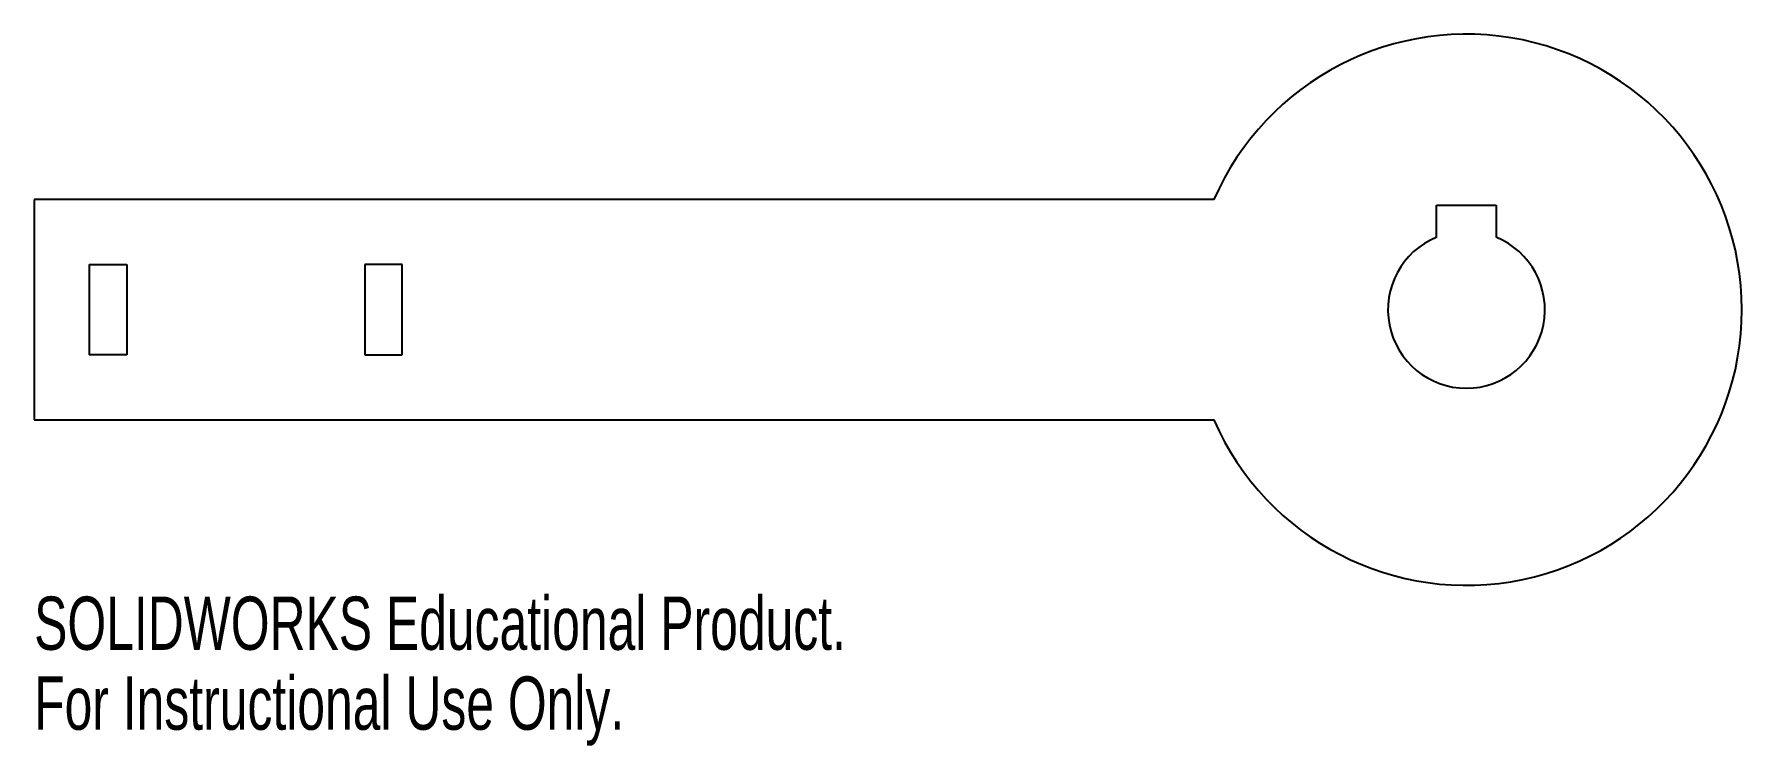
# Model space of a CAD drawing. Header units: millimetres. Extents: x -130 to 25, y -40 to 25.
import ezdxf

# ---------------------------------------------------------------- set-up
doc = ezdxf.new("R2010")
doc.units = ezdxf.units.MM
doc.styles.add('SLDTEXTSTYLE0', font='TXT', dxfattribs={"width": 0.7})

msp = doc.modelspace()

# ---------------------------------------------------------------- linework, layer by layer
at = {"color": 7, "linetype": 'Continuous', "lineweight": 25}
for p, q in [((-130, 10), (-130, -10)), ((-22.91, 10), (-130, 10)), ((-2.7, 9.5), (2.7, 9.5)), ((-2.7, 6.59), (-2.7, 9.5)), ((2.7, 9.5), (2.7, 6.59)), ((-125, 4.1), (-121.6, 4.1)), ((-125, 4.1), (-125, -4.1)), ((-121.6, 4.1), (-121.6, -4.1)), ((-100, 4.1), (-100, -4.1)), ((-96.6, 4.1), (-100, 4.1)), ((-96.6, -4.1), (-96.6, 4.1)), ((-121.6, -4.1), (-125, -4.1)), ((-100, -4.1), (-96.6, -4.1)), ((-130, -10), (-22.91, -10))]:
    msp.add_line(p, q, dxfattribs=at)
for radius, start, end in [(25, 203.5782, 156.4218), (7.12, 112.2685, 67.7315)]:
    msp.add_arc((0, 0), radius, start, end, dxfattribs=at)

# ---------------------------------------------------------------- texts
at = {"color": 7, "linetype": 'Continuous', "char_height": 4.8336, "attachment_point": 1, "style": 'SLDTEXTSTYLE0'}
for s, insert in [('SOLIDWORKS Educational Product.', (-130, -26.02)), ('For Instructional Use Only.', (-130, -33.27))]:
    msp.add_mtext(s, dxfattribs=dict(at, insert=insert))

doc.saveas('drawing.dxf')
